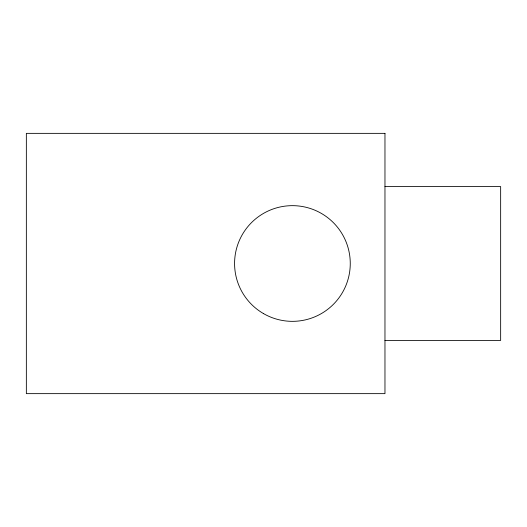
<?xml version="1.0" encoding="UTF-8"?>
<svg xmlns="http://www.w3.org/2000/svg" width="527" height="527" viewBox="0 0 527 527"><rect width="100%" height="100%" fill="white"/><g stroke="black" fill="none" stroke-linecap="round" stroke-linejoin="round"><path stroke-width="0.79" d="M384.967 186.571L500.65 186.571L500.65 340.429L384.967 340.429M384.967 133.357L26.35 133.357L26.35 393.643L384.967 393.643L384.967 133.357M263.5 313.591A57.838 57.838 0 0 0 350.264 263.5A57.838 57.838 0 0 0 263.5 213.409A57.838 57.838 0 0 0 263.5 313.591"/></g></svg>
